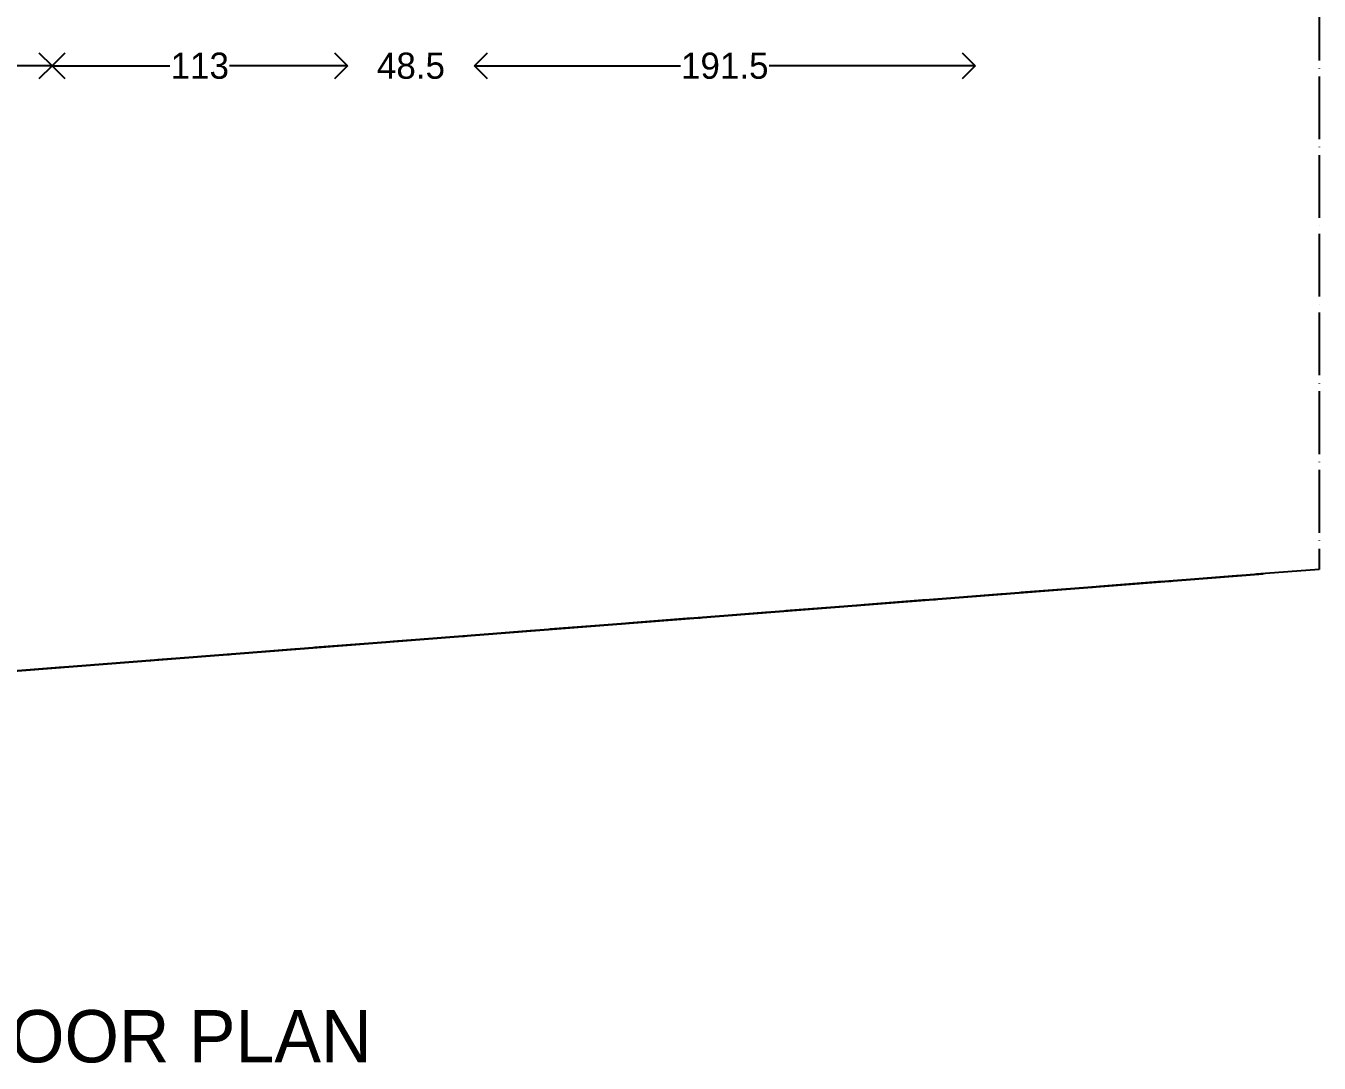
# Model space of a CAD drawing. Header units: metres. Extents: x -16 to 65907, y -5261 to 15511.
# Drawn here: x 20069.9 to 20564.4, y -3148.4 to -2751.8 of the extents above; entities that cross this region are included whole.
import ezdxf

# ---------------------------------------------------------------- set-up
doc = ezdxf.new("R2010")
doc.units = ezdxf.units.M
doc.header["$PDMODE"] = 67
doc.header["$PDSIZE"] = -5
doc.linetypes.add('ACAD_ISO04W100', pattern=[30, 24, -3, 0, -3])
doc.layers.get('0').update_dxf_attribs({"color": 6})
for name, color, linetype in [('BC-BOUNDARY', 3, 'ACAD_ISO04W100'), ('BC-DIMENSION', 8, 'Continuous'), ('BC-TEXT', 7, 'Continuous')]:
    doc.layers.add(name, color=color, linetype=linetype)
doc.styles.add('BC-1IN50-1', font='FreeSans.ttf', dxfattribs={"height": 10})
doc.styles.get("Standard").update_dxf_attribs({"font": 'FreeSans.ttf'})
doc.dimstyles.new('BC-1IN50-1', dxfattribs={"dimtxt": 10, "dimasz": 10, "dimexe": 0.18, "dimexo": 0.0625, "dimgap": 1, "dimtad": 0, "dimdec": 1, "dimzin": 12, "dimdsep": 46, "dimtxsty": 'BC-1IN50-1', "dimblk": 'OPEN90', "dimcen": 0.09, "dimse1": 1, "dimse2": 1, "dimclrd": 8, "dimclre": 256, "dimclrt": 7, "dimadec": 0, "dimazin": 0, "dimtfac": 1, "dimtdec": 0, "dimtofl": 0, "dimtmove": 1, "dimatfit": 3, "dimfxl": 1, "dimtolj": 1, "dimtzin": 0, "dimlwd": -3, "dimarcsym": 0})

# ---------------------------------------------------------------- blocks, each defined once
blk = doc.blocks.new('_OPEN90')
at = {"color": 0, "linetype": 'ByBlock'}
for p, q in [((-0.5, 0.5), (0, 0)), ((0, 0), (-1, 0)), ((0, 0), (-0.5, -0.5))]:
    blk.add_line(p, q, dxfattribs=at)
blk = doc.blocks.new('*D1301')
at = {"layer": 'BC-DIMENSION', "color": 8, "linetype": 'Continuous', "lineweight": -3}
for p, q in [((19934.88, -2767.09), (19990.93, -2767.09)), ((20069.88, -2767.09), (20013.82, -2767.09))]:
    blk.add_line(p, q, dxfattribs=at)
at = {"layer": 'Defpoints', "color": 0}
for p in [(20079.88, -2767.09), (19924.88, -2788.79), (20079.88, -2788.79)]:
    blk.add_point(p, dxfattribs=at)
at = {"layer": 'BC-DIMENSION', "color": 8, "lineweight": -3, "xscale": 10, "yscale": 10, "zscale": 10, "rotation": 180}
blk.add_blockref('_OPEN90', (19924.88, -2767.09), dxfattribs=at)
at = {"layer": 'BC-DIMENSION', "color": 8, "lineweight": -3, "xscale": 10, "yscale": 10, "zscale": 10}
blk.add_blockref('_OPEN90', (20079.88, -2767.09), dxfattribs=at)
at = {"layer": 'BC-DIMENSION', "color": 7, "insert": (20002.38, -2767.09), "char_height": 10, "attachment_point": 5, "style": 'BC-1IN50-1'}
blk.add_mtext('\\A1;155', dxfattribs=at)
blk = doc.blocks.new('*D1302')
at = {"layer": 'BC-DIMENSION', "color": 8, "linetype": 'Continuous', "lineweight": -3}
for p, q in [((20089.88, -2767.09), (20124.98, -2767.09)), ((20182.88, -2767.09), (20147.78, -2767.09))]:
    blk.add_line(p, q, dxfattribs=at)
at = {"layer": 'Defpoints', "color": 0}
for p in [(20192.88, -2767.09), (20079.88, -2788.79), (20192.88, -2788.79)]:
    blk.add_point(p, dxfattribs=at)
at = {"layer": 'BC-DIMENSION', "color": 8, "lineweight": -3, "xscale": 10, "yscale": 10, "zscale": 10, "rotation": 180}
blk.add_blockref('_OPEN90', (20079.88, -2767.09), dxfattribs=at)
at = {"layer": 'BC-DIMENSION', "color": 8, "lineweight": -3, "xscale": 10, "yscale": 10, "zscale": 10}
blk.add_blockref('_OPEN90', (20192.88, -2767.09), dxfattribs=at)
at = {"layer": 'BC-DIMENSION', "color": 7, "insert": (20136.38, -2767.09), "char_height": 10, "attachment_point": 5, "style": 'BC-1IN50-1'}
blk.add_mtext('\\A1;113', dxfattribs=at)
blk = doc.blocks.new('*D1303')
at = {"layer": 'BC-DIMENSION', "color": 8, "linetype": 'Continuous', "lineweight": -3}
for p, q in [((20182.88, -2767.09), (20172.88, -2767.09)), ((20251.38, -2767.09), (20261.38, -2767.09))]:
    blk.add_line(p, q, dxfattribs=at)
at = {"layer": 'Defpoints', "color": 0}
for p in [(20241.38, -2767.09), (20192.88, -2788.79), (20241.38, -2788.79)]:
    blk.add_point(p, dxfattribs=at)
at = {"layer": 'BC-DIMENSION', "color": 8, "lineweight": -3, "xscale": 10, "yscale": 10, "zscale": 10}
blk.add_blockref('_OPEN90', (20192.88, -2767.09), dxfattribs=at)
at = {"layer": 'BC-DIMENSION', "color": 8, "lineweight": -3, "xscale": 10, "yscale": 10, "zscale": 10, "rotation": 180}
blk.add_blockref('_OPEN90', (20241.38, -2767.09), dxfattribs=at)
at = {"layer": 'BC-DIMENSION', "color": 7, "insert": (20217.13, -2767.09), "char_height": 10, "attachment_point": 5, "style": 'BC-1IN50-1'}
blk.add_mtext('\\A1;48.5', dxfattribs=at)
blk = doc.blocks.new('*D1304')
at = {"layer": 'BC-DIMENSION', "color": 8, "linetype": 'Continuous', "lineweight": -3}
for p, q in [((20251.38, -2767.09), (20320.15, -2767.09)), ((20422.88, -2767.09), (20354.1, -2767.09))]:
    blk.add_line(p, q, dxfattribs=at)
at = {"layer": 'Defpoints', "color": 0}
for p in [(20432.88, -2767.09), (20241.38, -2788.79), (20432.88, -2788.79)]:
    blk.add_point(p, dxfattribs=at)
at = {"layer": 'BC-DIMENSION', "color": 8, "lineweight": -3, "xscale": 10, "yscale": 10, "zscale": 10, "rotation": 180}
blk.add_blockref('_OPEN90', (20241.38, -2767.09), dxfattribs=at)
at = {"layer": 'BC-DIMENSION', "color": 8, "lineweight": -3, "xscale": 10, "yscale": 10, "zscale": 10}
blk.add_blockref('_OPEN90', (20432.88, -2767.09), dxfattribs=at)
at = {"layer": 'BC-DIMENSION', "color": 7, "insert": (20337.13, -2767.09), "char_height": 10, "attachment_point": 5, "style": 'BC-1IN50-1'}
blk.add_mtext('\\A1;191.5', dxfattribs=at)

msp = doc.modelspace()

# ---------------------------------------------------------------- linework, layer by layer
for p, q in [((20543.018, -2961.284), (19504.188, -3042.223)), ((19504.188, -3042.223), (20543.018, -2961.284))]:
    msp.add_line(p, q)
at = {"layer": 'BC-BOUNDARY'}
for p, q in [((20564.419, -1657.393), (20564.419, -2959.617)), ((20564.419, -2959.617), (19504.188, -3042.223))]:
    msp.add_line(p, q, dxfattribs=at)

# ---------------------------------------------------------------- texts
at = {"layer": 'BC-TEXT', "insert": (19947.956, -3128.112), "char_height": 20, "width": 260.91664, "attachment_point": 1}
msp.add_mtext('{\\fUbuntu|b0|i0|c0|p34;{\\C7;FIRST FLOOR PLAN}}', dxfattribs=at)

# ---------------------------------------------------------------- dimensions: what is measured, and where the dimension line sits
at = {"layer": 'BC-DIMENSION', "linetype": 'Continuous'}
for base, p1, p2, picture, middle in [((20079.877, -2767.09), (19924.877, -2788.789), (20079.877, -2788.789), '*D1301', (20002.377, -2767.09)), ((20192.877, -2767.09), (20079.877, -2788.789), (20192.877, -2788.789), '*D1302', (20136.377, -2767.09)), ((20241.377, -2767.09), (20192.877, -2788.789), (20241.377, -2788.789), '*D1303', (20217.127, -2767.09)), ((20432.877, -2767.09), (20241.377, -2788.789), (20432.877, -2788.789), '*D1304', (20337.127, -2767.09))]:
    dim = msp.add_linear_dim(base=base, p1=p1, p2=p2, dimstyle='BC-1IN50-1', dxfattribs=at)
    dim.commit()
    dim.dimension.update_dxf_attribs({"geometry": picture, "text_midpoint": middle})

doc.saveas('drawing.dxf')
